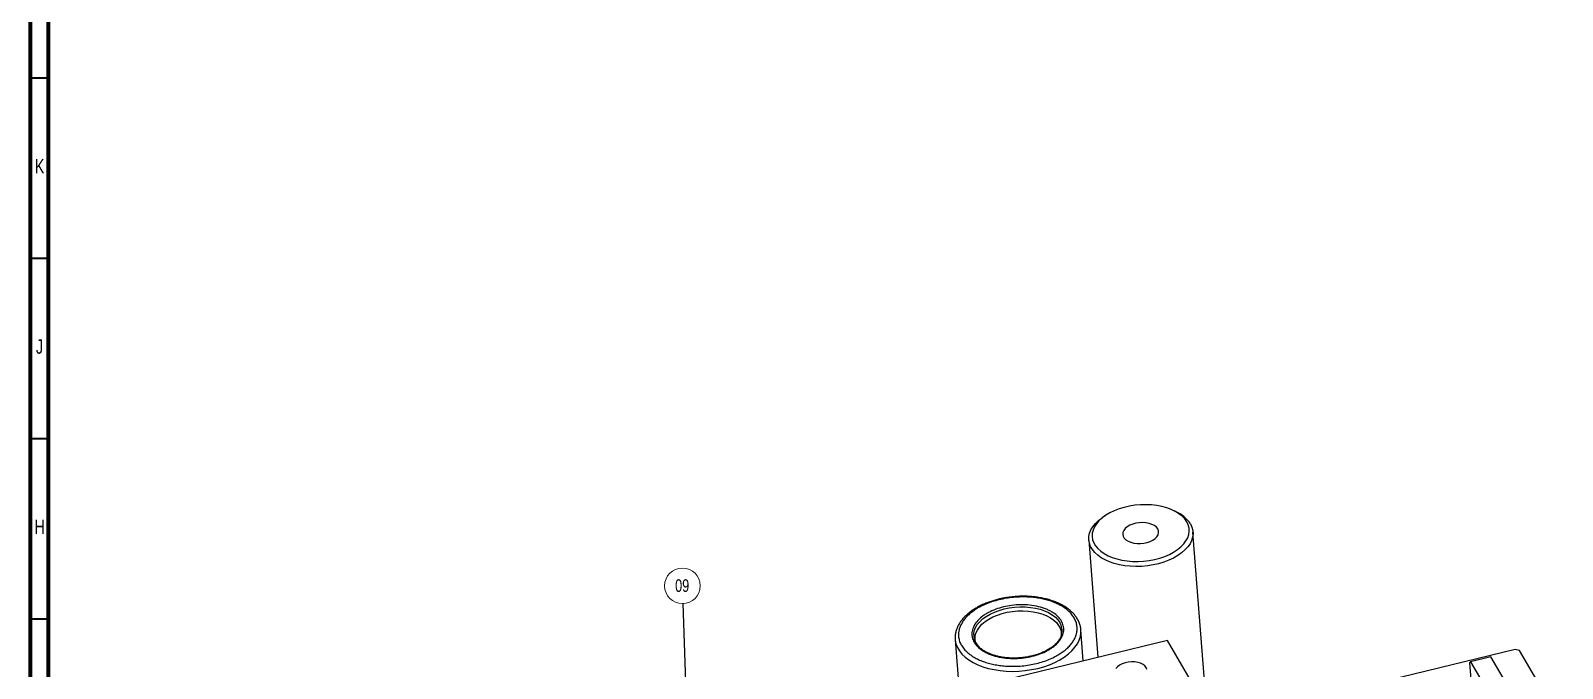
# Model space of a CAD drawing. Header units: millimetres. Extents: x 4 to 907, y 5 to 1495.
# Drawn here: x 5 to 430.1, y 336.3 to 513.2 of the extents above; entities that cross this region are included whole.
import ezdxf

# ---------------------------------------------------------------- set-up
doc = ezdxf.new("R2010")
doc.units = ezdxf.units.MM
doc.styles.add('SLDTEXTSTYLE0', font='TXT', dxfattribs={"width": 0.75})
doc.dimstyles.new('SLDDIMSTYLE1', dxfattribs={"dimtxt": 0.18, "dimasz": 1.016, "dimexe": 0, "dimexo": 0.0625, "dimgap": 0, "dimtad": 0, "dimtih": 1, "dimtoh": 1, "dimdec": 0, "dimrnd": 1e-09, "dimzin": 0, "dimdsep": 46, "dimtxsty": 'Standard', "dimblk1": 'DOT', "dimblk2": 'DOT', "dimsah": 1, "dimcen": 0.09, "dimadec": 0, "dimazin": 0, "dimtfac": 1.016, "dimtdec": 0, "dimtofl": 0, "dimtmove": 0, "dimatfit": 3, "dimldrblk": 'DOT', "dimfxl": 1, "dimfrac": 2, "dimtolj": 1, "dimtzin": 0, "dimarcsym": 0})

# ---------------------------------------------------------------- blocks, each defined once
blk = doc.blocks.new('SW_NOTE_17')
at = {"color": 0, "linetype": 'Continuous', "lineweight": 0}
blk.add_circle((-0.17, 4.94), 4.94, dxfattribs=at)
at = {"color": 0, "linetype": 'Continuous', "lineweight": 0, "insert": (-0.24, 6.75), "char_height": 3.5, "attachment_point": 2, "style": 'SLDTEXTSTYLE0'}
blk.add_mtext('09', dxfattribs=at)
blk = doc.blocks.new('_Dot')
at = {"color": 0, "linetype": 'ByBlock', "lineweight": -2}
blk.add_line((-0.5, 0), (-1, 0), dxfattribs=at)
at = {"color": 0, "linetype": 'ByBlock', "const_width": 0.5}
blk.add_lwpolyline([(-0.25, 0, 1), (0.25, 0, 1)], format="xyb", close=True, dxfattribs=at)

msp = doc.modelspace()

# ---------------------------------------------------------------- linework, layer by layer
at = {"color": 7, "linetype": 'Continuous', "lineweight": 70}
for p, q in [((5, 5), (5, 1495)), ((10, 10), (10, 1490))]:
    msp.add_line(p, q, dxfattribs=at)
at = {"color": 7, "linetype": 'Continuous', "lineweight": 35}
for p, q in [((10, 500), (5, 500)), ((10, 450), (5, 450)), ((10, 400), (5, 400)), ((10, 350), (5, 350))]:
    msp.add_line(p, q, dxfattribs=at)
at = {"color": 7, "linetype": 'Continuous', "lineweight": 25}
for p, q in [((303.196, 378.664), (302.526, 378.209)), ((322.849, 379.778), (322.117, 380.125)), ((331.359, 325.518), (327.605, 374.148)), ((298.691, 371.916), (301.201, 339.401)), ((261.589, 344.505), (261.599, 344.36)), ((261.599, 344.36), (262.704, 330.044)), ((291.144, 345.793), (291.126, 345.724)), ((297.161, 338.419), (296.495, 347.054)), ((296.506, 346.862), (296.495, 347.054)), ((320.518, 344.096), (70.29, 283.279)), ((363.719, 270.065), (320.518, 344.096)), ((416.985, 341.596), (333.778, 321.373)), ((418.245, 341.291), (416.985, 341.596)), ((430.122, 320.938), (418.245, 341.291)), ((404.599, 338.158), (404.349, 337.882)), ((404.349, 337.882), (404.868, 331.154)), ((410.286, 339.541), (404.599, 338.158)), ((404.599, 338.158), (410.224, 328.518)), ((415.911, 329.9), (410.286, 339.541))]:
    msp.add_line(p, q, dxfattribs=at)
at = {"color": 7, "linetype": 'Continuous', "lineweight": 25, "flags": 128}
for points in [[(325.881, 376.955), (325.316, 377.759), (324.593, 378.511), (323.719, 379.204), (322.706, 379.826), (321.568, 380.37), (320.32, 380.829), (318.977, 381.197), (317.558, 381.47), (316.08, 381.642), (314.563, 381.714), (313.026, 381.682), (311.491, 381.549), (309.976, 381.315), (308.502, 380.983), (307.088, 380.559), (305.752, 380.047), (304.511, 379.454), (303.382, 378.788), (302.38, 378.058), (301.517, 377.272), (300.805, 376.442), (300.253, 375.579), (299.869, 374.692), (299.656, 373.795), (299.619, 372.898), (299.757, 372.013), (300.069, 371.153), (300.551, 370.327), (301.196, 369.547), (301.996, 368.824), (302.941, 368.165), (304.018, 367.581), (305.213, 367.079), (306.511, 366.664), (307.894, 366.344), (309.346, 366.121), (310.845, 365.999), (312.375, 365.979), (313.913, 366.061), (315.44, 366.245), (316.937, 366.528), (318.384, 366.907), (319.761, 367.376), (321.052, 367.929), (322.239, 368.56), (323.306, 369.259), (324.24, 370.018), (325.029, 370.827), (325.662, 371.675), (326.131, 372.552), (326.43, 373.445), (326.555, 374.344), (326.504, 375.236), (326.278, 376.11), (325.881, 376.955)], [(326.891, 376.373), (327.307, 375.498), (327.55, 374.593), (327.618, 373.67), (327.511, 372.739), (327.229, 371.811), (326.777, 370.898), (326.159, 370.011), (325.383, 369.161), (324.459, 368.358), (323.397, 367.611), (322.211, 366.931), (320.915, 366.324), (319.524, 365.799), (318.057, 365.361), (316.529, 365.017), (314.961, 364.77), (313.37, 364.623), (311.777, 364.579), (310.201, 364.637), (308.66, 364.796), (307.174, 365.056), (305.76, 365.413), (304.436, 365.862), (303.218, 366.398), (302.12, 367.015), (301.156, 367.705), (300.338, 368.459), (299.675, 369.269), (299.175, 370.125), (298.846, 371.016), (298.69, 371.931), (298.709, 372.86), (298.904, 373.791), (299.271, 374.712), (299.807, 375.614), (300.505, 376.483), (301.357, 377.312), (302.351, 378.088), (302.526, 378.209)], [(317.824, 374.996), (317.443, 375.482), (316.904, 375.909), (316.227, 376.261), (315.437, 376.526), (314.561, 376.694), (313.632, 376.759), (312.684, 376.719), (311.75, 376.574), (310.864, 376.331), (310.058, 375.999), (309.362, 375.588), (308.801, 375.114), (308.394, 374.595), (308.157, 374.048), (308.098, 373.494), (308.219, 372.953), (308.516, 372.443), (308.978, 371.985), (309.589, 371.594), (310.326, 371.284), (311.163, 371.067), (312.069, 370.95), (313.012, 370.937), (313.957, 371.03), (314.872, 371.225), (315.721, 371.514), (316.475, 371.887), (317.107, 372.331), (317.593, 372.83), (317.917, 373.366), (318.066, 373.919), (318.034, 374.469), (317.824, 374.996)], [(267.287, 343.507), (267.272, 343.556), (267.121, 344.401), (267.151, 345.26), (267.361, 346.12), (267.75, 346.967), (268.31, 347.788), (269.033, 348.572), (269.909, 349.307), (270.923, 349.981), (272.061, 350.583), (273.306, 351.106), (274.638, 351.541), (276.037, 351.881), (277.483, 352.121), (278.952, 352.258), (280.424, 352.29), (281.875, 352.215), (283.284, 352.036), (284.629, 351.755), (285.889, 351.375), (287.047, 350.904), (288.084, 350.348), (288.984, 349.715), (289.734, 349.016), (290.323, 348.26), (290.741, 347.459), (290.982, 346.625), (291.043, 345.772), (290.946, 345.014)], [(314.639, 336.552), (314.269, 337.016), (313.739, 337.418), (313.071, 337.743), (312.293, 337.976), (311.436, 338.109), (310.536, 338.135), (309.629, 338.054), (308.753, 337.869), (307.943, 337.588), (307.233, 337.222), (306.651, 336.786), (306.221, 336.298)], [(314.835, 336.045), (314.639, 336.552)]]:
    msp.add_lwpolyline(points, dxfattribs=at)
at = {"color": 8, "linetype": 'Continuous', "lineweight": 25, "flags": 128}
for points in [[(266.738, 345.645), (266.75, 345.905), (266.904, 346.771), (267.235, 347.628), (267.737, 348.465), (268.404, 349.269), (269.226, 350.028), (270.19, 350.732), (271.283, 351.371), (272.488, 351.934), (273.788, 352.413), (275.165, 352.803), (276.598, 353.096), (278.065, 353.289), (279.547, 353.379), (281.02, 353.365), (282.464, 353.246), (283.858, 353.025), (285.181, 352.704), (286.414, 352.289), (287.539, 351.786), (288.54, 351.201), (289.401, 350.544), (290.111, 349.823), (290.66, 349.05)], [(261.599, 344.36), (261.618, 344.154), (261.823, 343.141), (262.204, 342.155), (262.758, 341.206), (263.479, 340.303), (264.36, 339.455), (265.392, 338.671), (266.564, 337.96), (267.863, 337.328), (269.278, 336.782), (270.793, 336.328), (272.392, 335.969), (274.06, 335.711), (275.779, 335.556), (277.532, 335.504), (279.3, 335.557), (281.065, 335.715), (282.81, 335.975), (284.516, 336.334)], [(284.516, 336.334), (286.166, 336.79), (287.743, 337.338), (289.231, 337.971), (290.614, 338.684), (291.879, 339.468), (293.012, 340.317), (294.001, 341.221), (294.837, 342.171), (295.511, 343.158), (296.016, 344.17), (296.347, 345.199), (296.501, 346.232), (296.506, 346.862)]]:
    msp.add_lwpolyline(points, dxfattribs=at)
at = {"color": 7, "linetype": 'Continuous', "lineweight": 25}
for centre, radius, start, end in [((319.293, 371.453), 9.052, 32.91786, 66.86799), ((271.876, 345.851), 5.142, 182.29213, 233.89654)]:
    msp.add_arc(centre, radius, start, end, dxfattribs=at)
at = {"color": 8, "linetype": 'Continuous', "lineweight": 25}
msp.add_arc((286.999, 346.841), 4.276, 345.81498, 31.11266, dxfattribs=at)
at = {"color": 7, "linetype": 'Continuous', "lineweight": 25}
for points, knots in [([(278.234, 356.24), (277.669, 356.187), (276.876, 356.113), (275.717, 355.94), (274.74, 355.765), (273.596, 355.511), (272.425, 355.197), (271.239, 354.818), (270.063, 354.375), (268.917, 353.871), (267.817, 353.309), (266.776, 352.69), (265.804, 352.019), (264.912, 351.298), (264.108, 350.532), (263.4, 349.722), (262.795, 348.873), (262.301, 347.988), (261.924, 347.069), (261.679, 346.121), (261.563, 345.266), (261.594, 344.733), (261.606, 344.522)], [0, 0, 0, 0, 0.0633129, 0.0889234, 0.1313399, 0.1752008, 0.2220638, 0.2707501, 0.32079, 0.3718158, 0.4235773, 0.4759008, 0.5286689, 0.5818058, 0.635257, 0.6889908, 0.7430049, 0.7973285, 0.852044, 0.9073225, 0.9634621, 1, 1, 1, 1]), ([(273.827, 355.357), (273.199, 355.189), (271.923, 354.85), (270.111, 354.167), (268.528, 353.416), (267.191, 352.628), (266.08, 351.84), (265.096, 350.99), (264.253, 350.087), (263.566, 349.146), (263.048, 348.183), (262.697, 347.211), (262.5, 346.147), (262.512, 345.008), (262.788, 343.826), (263.306, 342.709), (264.059, 341.649), (265.059, 340.643), (266.214, 339.782), (267.45, 339.067), (268.707, 338.485), (270.081, 337.982), (271.559, 337.567), (273.115, 337.247), (274.724, 337.028), (276.364, 336.908), (278.175, 336.885), (280.132, 336.994), (282.192, 337.252), (283.498, 337.54), (284.141, 337.682)], [0, 0, 0, 0, 0.0388137, 0.0788312, 0.1199757, 0.152137, 0.1843034, 0.2171491, 0.25, 0.2828457, 0.3156965, 0.3478579, 0.3800243, 0.4211643, 0.4611828, 0.5, 0.5388126, 0.5788312, 0.6199757, 0.652137, 0.6843034, 0.7171491, 0.75, 0.7828457, 0.8156965, 0.8478579, 0.8800243, 0.9211643, 0.961184, 1, 1, 1, 1]), ([(274.991, 353.362), (274.265, 353.161), (272.77, 352.746), (271.09, 351.977), (269.852, 351.25), (268.702, 350.433), (267.516, 349.297), (266.582, 347.82), (266.173, 346.32), (266.268, 344.887), (266.806, 343.56), (267.759, 342.333), (268.91, 341.41), (270.053, 340.748), (271.354, 340.146), (273.204, 339.55), (275.66, 339.131), (278.198, 339.027), (280.677, 339.195), (282.226, 339.519), (282.977, 339.677)], [0, 0, 0, 0, 0.0582484, 0.11998585, 0.15218248, 0.18437253, 0.25004128, 0.31571003, 0.38001415, 0.4417516, 0.5, 0.5582484, 0.61998585, 0.65218248, 0.68437253, 0.75004128, 0.81571003, 0.88001415, 0.9417516, 1, 1, 1, 1]), ([(294.623, 350.321), (294.391, 350.674), (293.92, 351.393), (292.906, 352.395), (291.754, 353.257), (290.518, 353.972), (289.261, 354.554), (287.887, 355.057), (286.409, 355.472), (284.853, 355.792), (283.244, 356.011), (281.604, 356.131), (279.793, 356.154), (277.836, 356.045), (275.776, 355.787), (274.47, 355.498), (273.827, 355.357)], [0, 0, 0, 0, 0.0776275, 0.1576623, 0.2399513, 0.304274, 0.3686069, 0.4342982, 0.5, 0.5656913, 0.6313931, 0.6957158, 0.7600486, 0.8423287, 0.922368, 1, 1, 1, 1]), ([(291.094, 349.463), (290.811, 349.871), (290.229, 350.711), (289.055, 351.628), (287.916, 352.291), (286.613, 352.893), (284.764, 353.489), (282.308, 353.908), (279.77, 354.012), (277.29, 353.844), (275.742, 353.52), (274.991, 353.362)], [0, 0, 0, 0, 0.1164968, 0.2399717, 0.304365, 0.3687451, 0.5000826, 0.6314201, 0.7600283, 0.8835032, 1, 1, 1, 1]), ([(296.49, 346.84), (296.488, 346.978), (296.482, 347.457), (296.304, 348.281), (295.963, 349.261), (295.471, 350.186), (294.864, 351.043), (294.13, 351.852), (293.278, 352.607), (292.315, 353.302), (291.251, 353.933), (290.098, 354.495), (288.866, 354.985), (287.569, 355.4), (286.22, 355.739), (284.842, 356), (283.473, 356.181), (282.192, 356.285), (281.059, 356.328), (279.988, 356.329), (279.065, 356.298), (278.458, 356.256), (278.234, 356.24)], [0, 0, 0, 0, 0.0234162, 0.0814995, 0.1419741, 0.1972772, 0.2530372, 0.3091541, 0.3654799, 0.4218683, 0.4782016, 0.5343769, 0.5903106, 0.6459167, 0.7010452, 0.7553967, 0.8082736, 0.8576119, 0.8989987, 0.9335219, 0.9753571, 1, 1, 1, 1]), ([(282.977, 339.677), (283.703, 339.878), (285.198, 340.293), (286.878, 341.062), (288.116, 341.789), (289.266, 342.606), (290.452, 343.742), (291.388, 345.219), (291.79, 346.717), (291.719, 348.156), (291.298, 349.036), (291.094, 349.463)], [0, 0, 0, 0, 0.1164968, 0.2399717, 0.304365, 0.3687451, 0.5000826, 0.6314201, 0.7600283, 0.8835032, 1, 1, 1, 1]), ([(284.141, 337.682), (284.769, 337.85), (286.045, 338.189), (287.857, 338.872), (289.44, 339.623), (290.777, 340.411), (291.888, 341.199), (292.872, 342.049), (293.715, 342.952), (294.402, 343.893), (294.92, 344.855), (295.27, 345.828), (295.469, 346.892), (295.453, 348.03), (295.191, 349.215), (294.81, 349.956), (294.623, 350.321)], [0, 0, 0, 0, 0.0776275, 0.1576623, 0.2399513, 0.304274, 0.3686069, 0.4342982, 0.5, 0.5656913, 0.6313931, 0.6957158, 0.7600486, 0.8423287, 0.922368, 1, 1, 1, 1]), ([(291.124, 345.728), (291.053, 345.501), (290.909, 345.039), (290.528, 344.347), (290.032, 343.664), (289.417, 343.008), (288.694, 342.384), (287.869, 341.799), (286.954, 341.261), (285.963, 340.777), (284.914, 340.355), (283.845, 340.002), (282.821, 339.731), (281.901, 339.536), (281.019, 339.387), (280.25, 339.288), (279.739, 339.244), (279.547, 339.228)], [0, 0, 0, 0, 0.0740924, 0.1504752, 0.2259137, 0.3008021, 0.3753727, 0.4496899, 0.5237254, 0.5973079, 0.6700196, 0.7408758, 0.8070137, 0.862939, 0.909589, 0.9659892, 1, 1, 1, 1]), ([(279.547, 339.228), (279.071, 339.2), (278.402, 339.16), (277.422, 339.165), (276.595, 339.197), (275.629, 339.281), (274.644, 339.416), (273.651, 339.609), (272.678, 339.859), (271.741, 340.166), (270.856, 340.527), (270.039, 340.939), (269.316, 341.377), (268.914, 341.695), (268.724, 341.845)], [0, 0, 0, 0, 0.1117701, 0.1568168, 0.2313345, 0.3081925, 0.3900808, 0.4748736, 0.5617082, 0.649916, 0.7390599, 0.8288763, 0.9192618, 1, 1, 1, 1])]:
    msp.add_open_spline(points, degree=3, knots=knots, dxfattribs=at)

# ---------------------------------------------------------------- block references
at = {"color": 7, "linetype": 'Continuous', "lineweight": 0}
msp.add_blockref('SW_NOTE_17', (186.068, 354.284), dxfattribs=at)

# ---------------------------------------------------------------- texts
at = {"color": 7, "linetype": 'Continuous', "lineweight": 0, "char_height": 3.969, "attachment_point": 2, "style": 'SLDTEXTSTYLE0'}
for s, insert in [('K', (7.489, 477.56)), ('J', (7.465, 427.56)), ('H', (7.49, 377.56))]:
    msp.add_mtext(s, dxfattribs=dict(at, insert=insert))

# ---------------------------------------------------------------- leaders
at = {"color": 7, "linetype": 'Continuous', "lineweight": 0}
msp.add_leader([(187.856, 301.428), (186.068, 354.284)], dimstyle='SLDDIMSTYLE1', dxfattribs=at)

doc.saveas('drawing.dxf')
